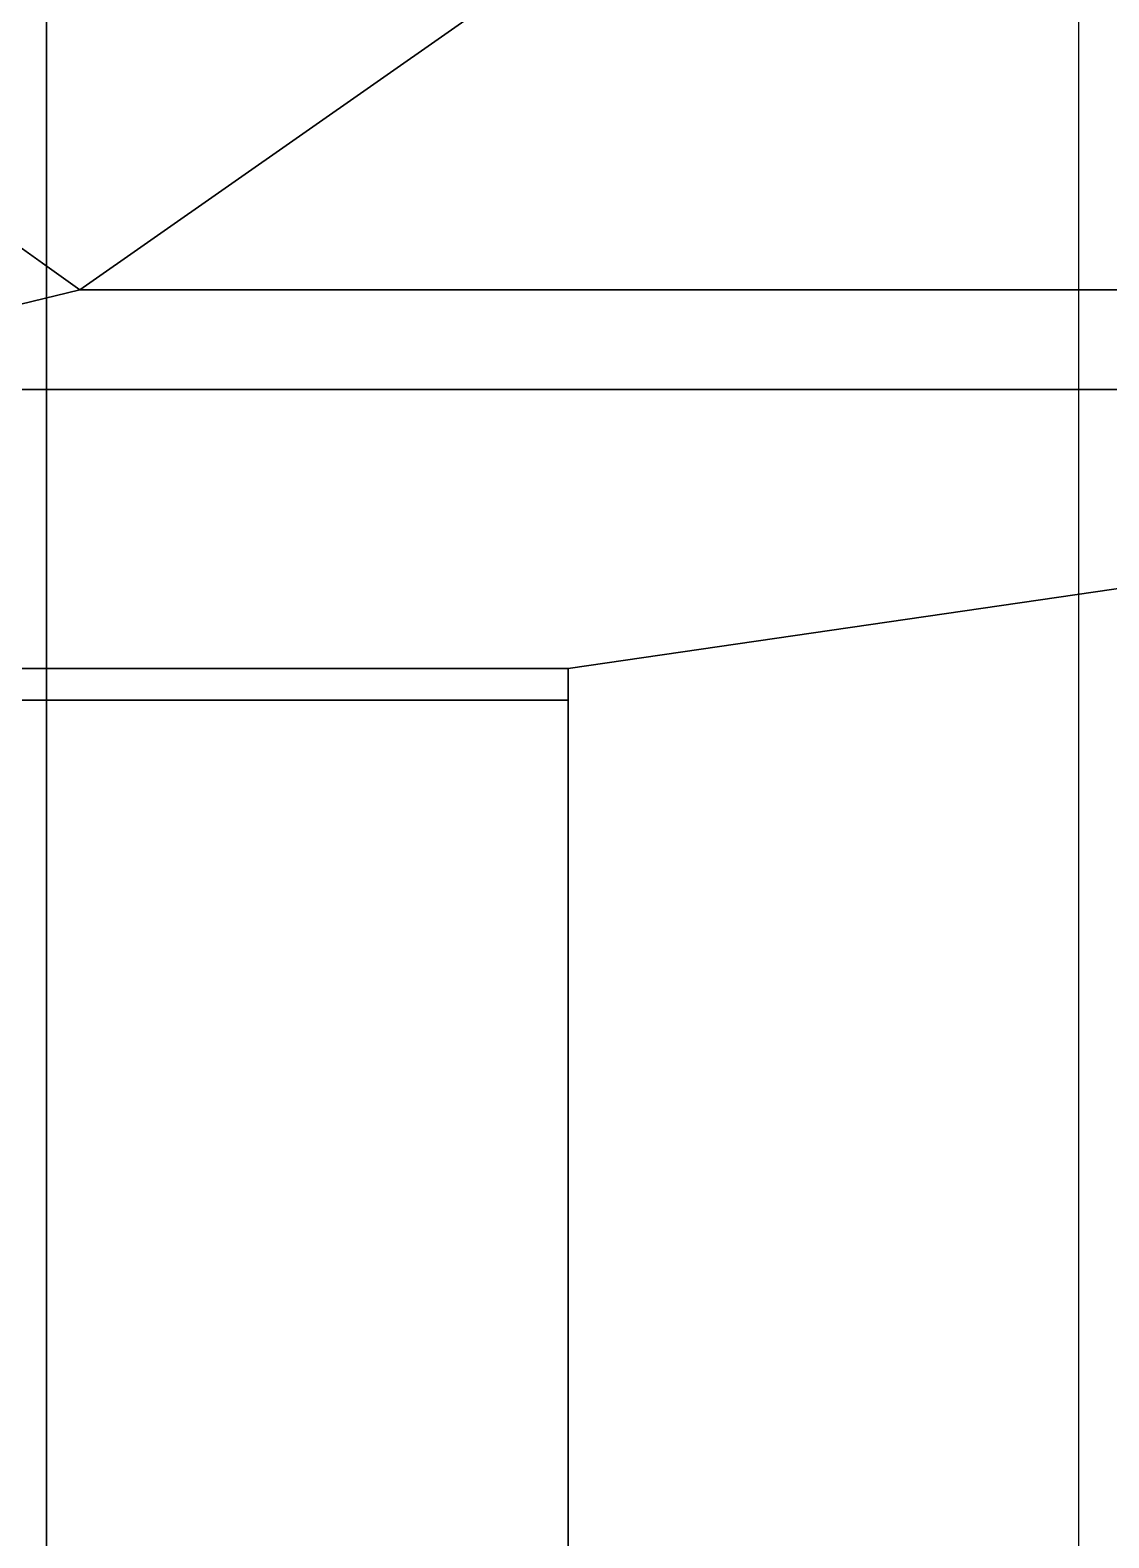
# Model space of a CAD drawing. Header units: millimetres. Extents: x -1.5 to 1.5, y -3.5 to 10.4.
# Drawn here: x -0.945 to 0.027, y -2.235 to -0.876 of the extents above; entities that cross this region are included whole.
import ezdxf

# ---------------------------------------------------------------- set-up
doc = ezdxf.new("R2010")
doc.units = ezdxf.units.MM
doc.layers.add('reference', color=9, linetype='Continuous')

msp = doc.modelspace()

# ---------------------------------------------------------------- linework, layer by layer
for points in [[(-0.93, -2.97, 0.33), (-0.93, -3.28, 0.66), (-0.93, 1.16, 1.06), (-0.93, 1.43, 0.33)], [(0.93, -2.48, 0.33), (-0.93, -2.48, 0.33), (-0.93, 1.43, 0.33), (0.93, 1.43, 0.33)], [(-0.93, -3.28, 0.66), (-0.93, -3.28, 0.91), (-0.93, -3.28, 0.91), (-0.93, 1.16, 1.06)], [(-0.93, -3.28, 0.91), (-0.93, -2.56, 1.03), (-0.93, 1.1217, 1.1871), (-0.93, 1.16, 1.06)], [(-0.9, -1.11, 1.49), (-0.3, -0.69, 1.91), (-1.3, -0.36, 1.7), (-1.32, -0.81, 1.49)], [(0.9, -1.11, 1.49), (0.3, -0.69, 1.91), (-0.3, -0.69, 1.91), (-0.9, -1.11, 1.49)], [(-1.27, -1.2, 1.49), (-0.9, -1.11, 1.49), (-1.27, -0.8457, 1.49), (-1.27, -1.2, 1.49)], [(1.27, -1.2, 1.49), (0.9, -1.11, 1.49), (-0.9, -1.11, 1.49), (-1.27, -1.2, 1.49)], [(-0.46, -1.4513, 1.4734), (1.27, -1.2, 1.49), (-1.27, -1.2, 1.49), (-1.14, -1.4513, 1.4734)], [(-0.46, -2.3693, 1.4126), (1.26, -2.56, 1.4), (1.27, -1.2, 1.49), (-0.46, -1.4513, 1.4734)], [(-0.46, -1.4513, 1.4734), (-1.14, -1.4513, 1.4734), (-1.14, -1.48, 1.55), (-0.46, -1.48, 1.55)], [(-0.46, -2.34, 1.52), (-0.46, -2.3693, 1.4126), (-0.46, -1.4513, 1.4734), (-0.46, -1.48, 1.55)], [(-0.46, -1.48, 1.55), (-1.14, -1.48, 1.55), (-1.14, -2.34, 1.52), (-0.46, -2.34, 1.52)]]:
    msp.add_3dface(points)
at = {"layer": 'reference'}
msp.add_xline((0, 1.14, 4.32), (0, -1), dxfattribs=at)

doc.saveas('drawing.dxf')
